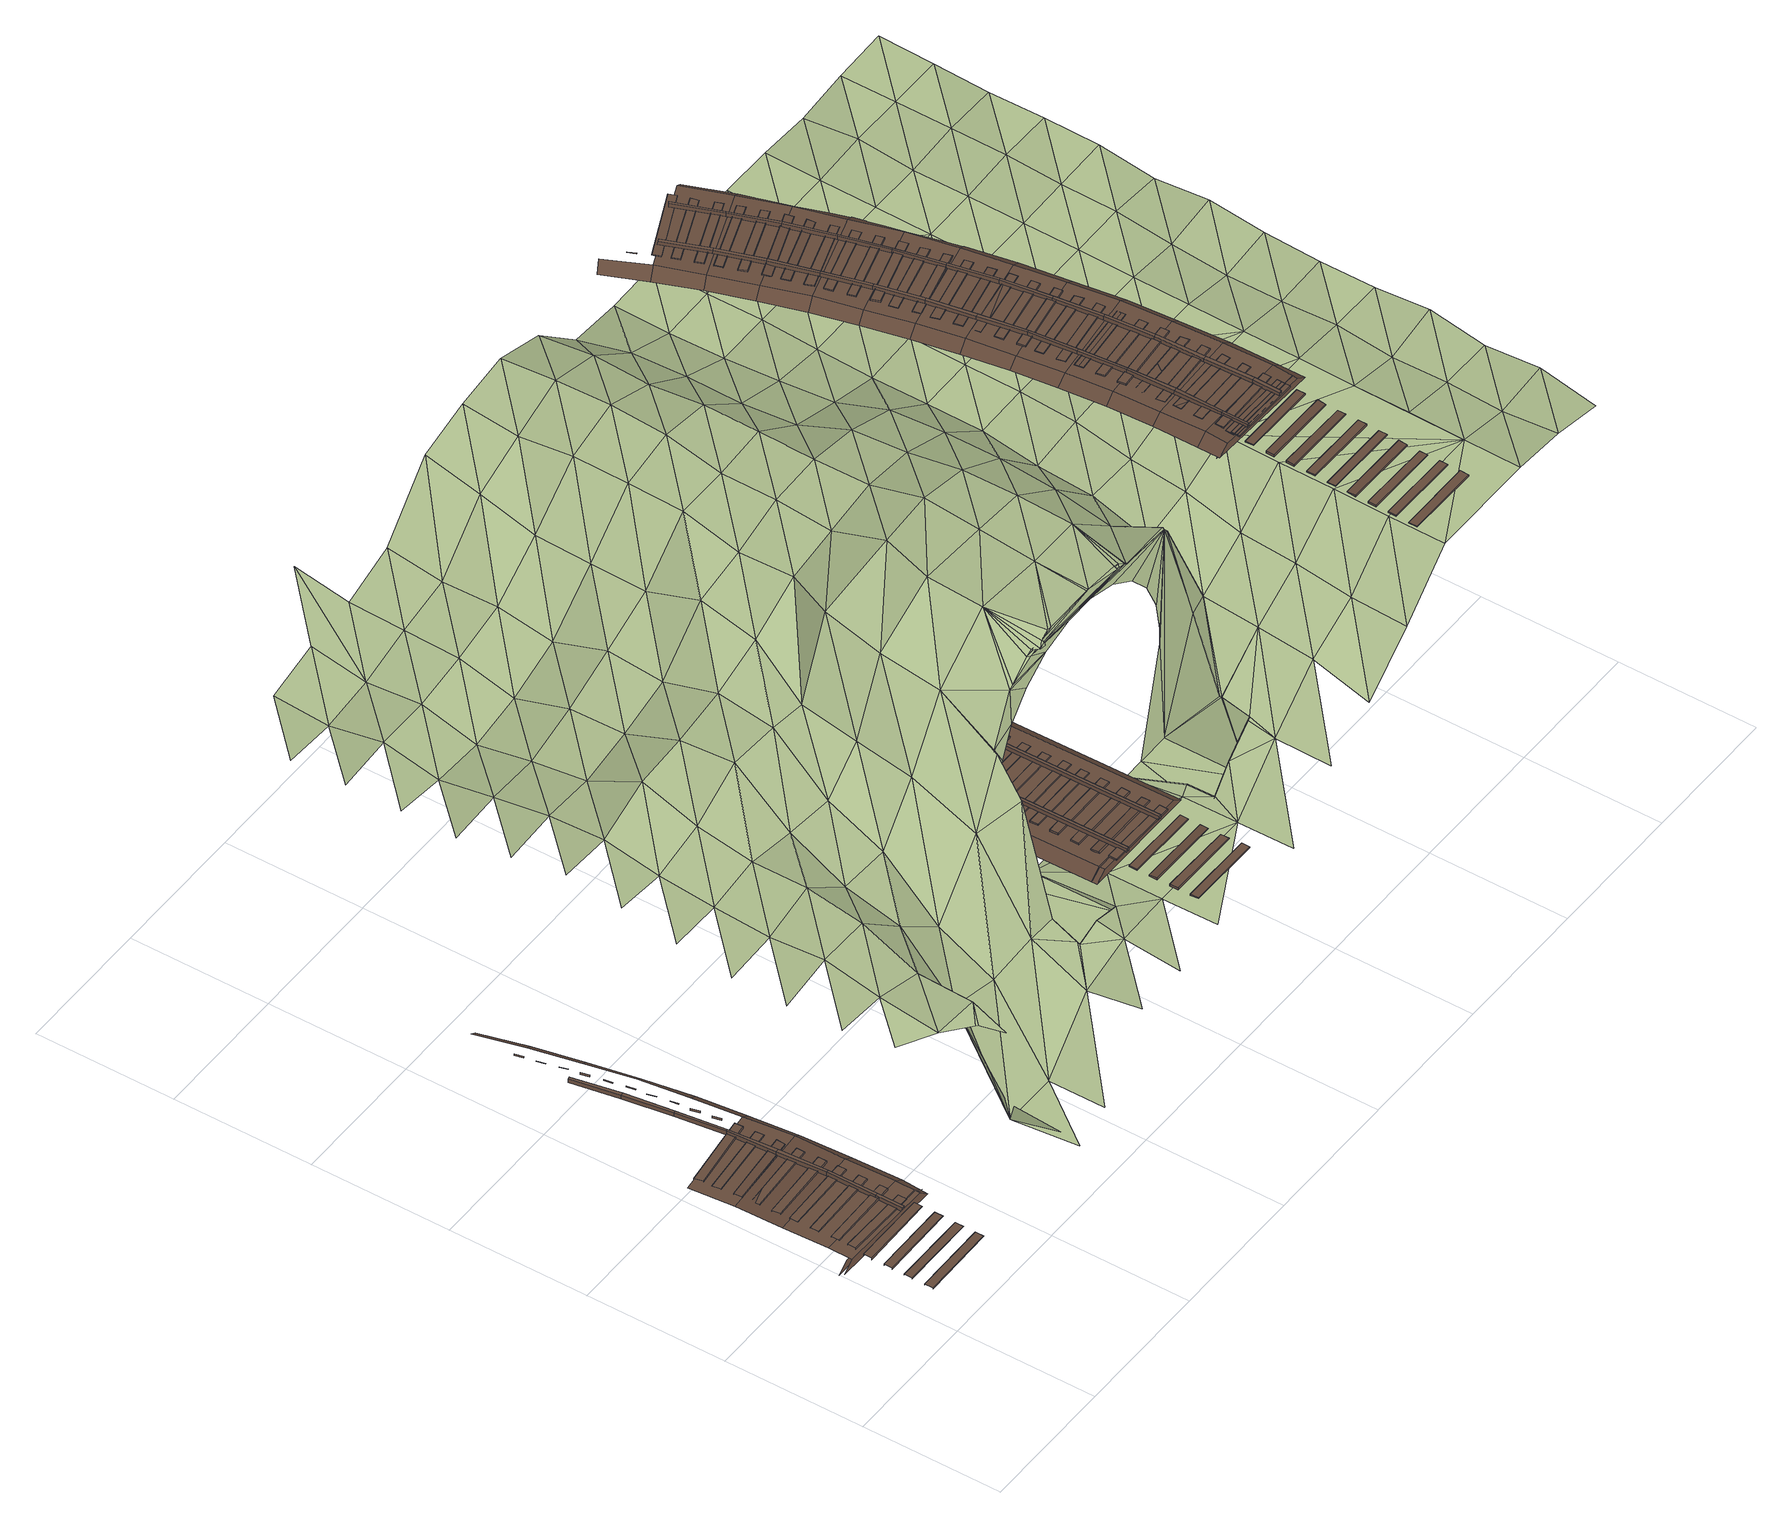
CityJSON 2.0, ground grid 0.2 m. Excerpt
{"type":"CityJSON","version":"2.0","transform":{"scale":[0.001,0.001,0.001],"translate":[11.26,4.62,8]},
"CityObjects":{
"railway1":{"type":"Railway","attributes":{"function":"1855"},"geometry":[{"type":"MultiSurface","lod":"3","boundaries":[[[0,1,2,3]],[[4,5,3,2]],[[6,7,5,4]],[[8,9,10,11]],[[12,13,11,10]],[[14,15,13,12]],[[16,17,18,19]],[[20,21,19,18]],[[22,23,21,20]],[[24,25,26,27]],[[28,29,27,26]],[[30,31,29,28]],[[32,33,34,35]],[[1,6,4,2]],[[9,14,12,10]],[[17,22,20,18]],[[25,30,28,26]]]}]},
"terrain1":{"type":"TINRelief","geometry":[{"type":"CompositeSurface","lod":"3","boundaries":[[[36,37,38]],[[39,40,36]],[[41,42,39]],[[43,36,38]],[[44,45,38]],[[46,47,41]],[[45,44,48]],[[45,43,38]],[[45,48,49]],[[50,39,36]],[[46,51,52]],[[53,45,49]],[[50,36,43]],[[54,45,53]],[[55,41,39]],[[56,57,51]],[[55,39,50]],[[58,46,41]],[[45,54,59]],[[59,43,45]],[[60,61,56]],[[58,41,55]],[[59,54,62]],[[63,51,46]],[[64,65,66]],[[67,50,43]],[[68,69,60]],[[65,70,71]],[[63,46,58]],[[59,62,72]],[[73,56,51]],[[67,43,59]],[[70,65,59]],[[74,59,72]],[[70,59,74]],[[75,55,50]],[[76,77,68]],[[65,78,79]],[[63,73,51]],[[80,60,56]],[[75,50,67]],[[81,58,55]],[[82,83,76]],[[59,65,84]],[[80,56,73]],[[85,68,60]],[[81,55,75]],[[86,63,58]],[[82,87,88]],[[84,65,79]],[[67,59,89]],[[85,60,80]],[[90,76,68]],[[86,58,81]],[[91,73,63]],[[92,93,87]],[[89,59,84]],[[94,75,67]],[[90,68,85]],[[95,82,76]],[[96,79,97]],[[91,63,86]],[[98,80,73]],[[94,67,89]],[[99,81,75]],[[95,76,90]],[[100,87,82]],[[101,84,79]],[[91,98,73]],[[102,85,80]],[[99,75,94]],[[103,86,81]],[[100,82,95]],[[101,79,96]],[[104,92,87]],[[89,84,105]],[[102,80,98]],[[106,90,85]],[[103,81,99]],[[107,91,86]],[[108,94,89]],[[100,104,87]],[[105,84,101]],[[106,85,102]],[[109,95,90]],[[110,96,111]],[[107,86,103]],[[108,89,105]],[[112,98,91]],[[113,101,96]],[[114,99,94]],[[109,90,106]],[[96,115,113]],[[114,94,108]],[[116,100,95]],[[112,91,107]],[[115,96,110]],[[101,113,117]],[[118,102,98]],[[119,105,101]],[[120,103,99]],[[121,113,115]],[[119,101,117]],[[116,95,109]],[[120,99,114]],[[113,121,122]],[[112,118,98]],[[108,105,123]],[[113,122,117]],[[100,124,104]],[[105,119,125]],[[126,106,102]],[[115,110,127]],[[117,122,119]],[[128,121,115]],[[129,107,103]],[[125,123,105]],[[130,100,116]],[[131,114,108]],[[119,122,125]],[[125,122,132]],[[126,102,118]],[[128,115,127]],[[129,103,120]],[[122,133,132]],[[131,108,123]],[[121,134,122]],[[135,109,106]],[[136,110,137]],[[123,125,132]],[[132,133,138]],[[124,100,130]],[[128,127,110]],[[132,138,139]],[[140,112,107]],[[121,128,141]],[[120,114,142]],[[123,132,143]],[[132,139,144]],[[134,121,141]],[[133,122,134]],[[132,144,143]],[[135,106,126]],[[142,114,131]],[[145,116,109]],[[136,128,110]],[[140,107,129]],[[146,118,112]],[[143,144,147]],[[145,109,135]],[[148,130,116]],[[143,149,123]],[[150,141,128]],[[146,112,140]],[[134,141,150]],[[149,143,151]],[[143,152,151]],[[153,131,123]],[[154,126,118]],[[155,129,120]],[[156,157,151]],[[155,120,142]],[[158,128,136]],[[158,150,128]],[[143,147,152]],[[148,116,145]],[[157,149,151]],[[151,152,156]],[[146,154,118]],[[156,159,157]],[[160,135,126]],[[153,123,149]],[[157,161,162]],[[149,157,162]],[[163,142,131]],[[161,164,162]],[[161,157,159]],[[159,156,165]],[[166,140,129]],[[149,162,164]],[[167,164,168]],[[167,169,164]],[[164,161,168]],[[149,164,169]],[[168,161,170]],[[161,165,170]],[[165,161,159]],[[160,126,154]],[[149,169,171]],[[172,145,135]],[[169,173,171]],[[174,136,175]],[[166,129,155]],[[156,152,176]],[[163,131,153]],[[177,146,140]],[[174,158,136]],[[172,135,160]],[[178,155,142]],[[170,179,169]],[[180,148,145]],[[177,140,166]],[[169,179,173]],[[181,150,158]],[[182,154,146]],[[156,176,183]],[[171,184,149]],[[184,171,173]],[[156,185,165]],[[163,178,142]],[[180,145,172]],[[165,186,170]],[[182,146,177]],[[187,153,149]],[[188,160,154]],[[189,173,179]],[[190,166,155]],[[184,173,189]],[[182,188,154]],[[156,183,185]],[[170,186,179]],[[158,174,181]],[[191,172,160]],[[187,149,184]],[[190,155,178]],[[192,163,153]],[[193,177,166]],[[194,150,181]],[[179,184,189]],[[165,195,186]],[[191,160,188]],[[165,185,195]],[[196,180,172]],[[192,153,187]],[[193,166,190]],[[197,182,177]],[[198,178,163]],[[196,172,191]],[[184,179,199]],[[200,179,186]],[[197,177,193]],[[174,201,181]],[[202,174,203]],[[204,188,182]],[[198,163,192]],[[205,206,201]],[[201,174,207]],[[183,208,185]],[[179,200,199]],[[209,190,178]],[[181,201,206]],[[206,205,194]],[[186,210,200]],[[195,210,186]],[[211,187,184]],[[194,181,206]],[[200,210,212]],[[204,182,197]],[[210,195,212]],[[185,212,195]],[[213,191,188]],[[202,207,174]],[[214,205,201]],[[215,216,183]],[[198,209,178]],[[199,200,212]],[[205,217,194]],[[218,193,190]],[[211,184,199]],[[183,216,208]],[[199,212,185]],[[214,201,207]],[[208,199,185]],[[219,192,187]],[[204,213,188]],[[217,205,220]],[[221,196,191]],[[205,214,220]],[[218,190,209]],[[222,216,215]],[[207,202,223]],[[224,197,193]],[[219,187,211]],[[214,207,223]],[[225,198,192]],[[221,191,213]],[[202,214,223]],[[199,208,226]],[[224,193,218]],[[227,216,222]],[[228,202,229]],[[230,204,197]],[[231,220,214]],[[225,192,219]],[[232,231,214]],[[231,233,220]],[[217,220,234]],[[208,216,235]],[[236,209,198]],[[233,231,232]],[[235,226,208]],[[233,234,220]],[[234,237,217]],[[238,211,199]],[[239,216,227]],[[234,233,240]],[[230,197,224]],[[214,202,241]],[[234,240,242]],[[243,213,204]],[[244,216,239]],[[236,198,225]],[[237,216,244]],[[234,242,216]],[[214,241,232]],[[237,234,216]],[[245,218,209]],[[238,199,226]],[[241,233,232]],[[226,235,216]],[[246,219,211]],[[243,204,230]],[[241,202,228]],[[233,247,240]],[[247,242,240]],[[248,221,213]],[[236,245,209]],[[242,247,249]],[[250,224,218]],[[246,211,238]],[[251,225,219]],[[243,248,213]],[[249,252,216]],[[247,233,241]],[[252,226,216]],[[250,218,245]],[[253,228,254]],[[255,230,224]],[[251,219,246]],[[256,236,225]],[[252,249,247]],[[257,238,226]],[[253,254,258]],[[255,224,250]],[[259,241,228]],[[260,243,230]],[[256,225,251]],[[261,245,236]],[[257,226,252]],[[262,246,238]],[[259,228,253]],[[260,230,255]],[[263,247,241]],[[264,248,243]],[[261,236,256]],[[265,250,245]],[[262,238,257]],[[266,251,246]],[[263,241,259]],[[264,243,260]],[[267,252,247]],[[261,265,245]],[[268,253,258]],[[269,255,250]],[[266,246,262]],[[270,256,251]],[[267,247,263]],[[271,257,252]],[[272,268,258]],[[269,250,265]],[[273,260,255]],[[274,259,253]],[[270,251,266]],[[275,261,256]],[[271,252,267]],[[276,262,257]],[[273,255,269]],[[274,253,268]],[[277,264,260]],[[278,263,259]],[[275,256,270]],[[279,265,261]],[[271,276,257]],[[280,266,262]],[[277,260,273]],[[278,259,274]],[[281,267,263]],[[275,279,261]],[[282,269,265]],[[280,262,276]],[[283,270,266]],[[281,263,278]],[[284,271,267]],[[282,265,279]],[[285,273,269]],[[272,286,268]],[[283,266,280]],[[287,275,270]],[[284,267,281]],[[288,276,271]],[[286,274,268]],[[285,269,282]],[[289,277,273]],[[287,270,283]],[[290,279,275]],[[274,286,278]],[[288,271,284]],[[291,280,276]],[[289,273,285]],[[286,272,292]],[[290,275,287]],[[278,286,281]],[[293,282,279]],[[288,291,276]],[[294,283,280]],[[290,293,279]],[[295,285,282]],[[294,280,291]],[[296,287,283]],[[297,284,281]],[[295,282,293]],[[281,286,298]],[[299,289,285]],[[296,283,294]],[[300,290,287]],[[301,288,284]],[[302,291,288]],[[299,285,295]],[[297,281,298]],[[296,300,287]],[[303,286,292]],[[302,294,291]],[[304,293,290]],[[302,288,305]],[[298,286,306]],[[288,301,305]],[[284,297,301]],[[303,292,307]],[[304,290,300]],[[308,306,286]],[[309,295,293]],[[310,296,294]],[[294,302,311]],[[308,286,303]],[[304,309,293]],[[312,298,306]],[[313,299,295]],[[310,294,311]],[[300,296,314]],[[315,302,305]],[[312,306,308]],[[305,301,316]],[[309,313,295]],[[314,304,300]],[[317,297,298]],[[314,296,310]],[[318,303,307]],[[315,305,316]],[[311,302,319]],[[312,317,298]],[[320,301,297]],[[318,307,321]],[[304,322,309]],[[323,308,303]],[[302,315,319]],[[304,314,324]],[[325,310,311]],[[320,297,317]],[[326,316,301]],[[322,304,324]],[[323,303,318]],[[313,309,327]],[[328,312,308]],[[319,325,311]],[[329,314,310]],[[326,301,320]],[[330,315,316]],[[322,327,309]],[[328,308,323]],[[331,317,312]],[[329,310,325]],[[332,324,314]],[[330,316,326]],[[333,319,315]],[[331,312,328]],[[334,320,317]],[[332,314,329]],[[335,322,324]],[[333,315,330]],[[336,325,319]],[[331,334,317]],[[337,326,320]],[[335,324,332]],[[338,327,322]],[[336,319,333]],[[339,329,325]],[[337,320,334]],[[340,330,326]],[[338,322,335]],[[336,339,325]],[[341,332,329]],[[340,326,337]],[[342,333,330]],[[329,339,341]],[[343,335,332]],[[342,330,340]],[[344,336,333]],[[332,341,343]],[[345,338,335]],[[344,333,342]],[[346,339,336]],[[345,335,343]],[[346,336,344]],[[347,341,339]],[[346,347,339]],[[348,343,341]],[[348,341,347]],[[349,345,343]],[[349,343,348]]]}]},
"railway2":{"type":"Railway","attributes":{"function":"1855"},"geometry":[{"type":"MultiSurface","lod":"3","boundaries":[[[350,351,352,353]],[[354,355,356,357]],[[357,356,358,359]],[[360,361,359,358]],[[362,363,350,353]],[[364,365,366,367]],[[367,366,368,369]],[[370,371,369,368]],[[372,373,374,375]],[[375,374,376,377]],[[378,379,363,362]],[[380,381,377,376]],[[382,383,384,385]],[[385,384,386,387]],[[388,389,387,386]],[[390,391,392,393]],[[393,392,394,395]],[[396,397,395,394]],[[398,399,379,378]],[[400,401,402,403]],[[404,405,406,407]],[[408,400,403,409]],[[407,406,410,411]],[[412,408,409,413]],[[414,415,411,410]],[[416,417,418,419]],[[419,418,420,421]],[[422,423,421,420]],[[424,425,426,427]],[[428,429,399,398]],[[427,426,430,431]],[[432,433,431,430]],[[434,435,401,400]],[[436,434,400,408]],[[437,438,439,440]],[[440,439,441,442]],[[443,436,408,412]],[[444,445,442,441]],[[355,360,358,356]],[[365,370,368,366]],[[446,447,435,434]],[[448,446,434,436]],[[449,448,436,443]],[[373,380,376,374]],[[383,388,386,384]],[[450,451,447,446]],[[452,362,353,352]],[[453,450,446,448]],[[391,396,394,392]],[[454,453,448,449]],[[405,414,410,406]],[[455,456,451,450]],[[457,455,450,453]],[[458,457,453,454]],[[459,378,362,452]],[[417,422,420,418]],[[460,461,456,455]],[[425,432,430,426]],[[462,460,455,457]],[[463,462,457,458]],[[438,444,441,439]],[[464,465,461,460]],[[466,464,460,462]],[[467,468,469,470]],[[471,466,462,463]],[[472,398,378,459]],[[473,474,475,476]],[[477,478,479,480]],[[481,482,483,484]],[[485,428,398,472]],[[486,487,488,489]],[[490,491,492,493]],[[494,495,496,497]],[[498,499,500,501]],[[502,503,504,505]],[[506,507,508,509]],[[510,511,428,485]],[[512,513,511,510]],[[514,515,513,512]],[[516,517,515,514]],[[518,519,517,516]]]}]},
"railway3":{"type":"Railway","attributes":{"function":"1855"},"geometry":[{"type":"MultiSurface","lod":"3","boundaries":[[[520,521,522,523]],[[524,525,526,527]],[[528,529,530,531]],[[532,533,534,535]],[[536,537,538,539]],[[540,541,542,543]],[[544,545,546,547]],[[548,549,550,551]],[[521,552,553,522]],[[554,523,522,553]],[[555,520,523,554]],[[556,557,558,559]],[[525,560,561,526]],[[562,527,526,561]],[[563,524,527,562]],[[564,565,566,567]],[[529,568,569,530]],[[570,531,530,569]],[[571,528,531,570]],[[572,573,574,575]],[[533,576,577,534]],[[578,535,534,577]],[[579,532,535,578]],[[580,581,582,583]],[[537,584,585,538]],[[586,547,546,587]],[[588,539,538,585]],[[589,590,591,592]],[[593,594,595,596]],[[597,536,539,588]],[[598,589,592,599]],[[600,598,599,601]],[[602,603,604,605]],[[541,606,607,542]],[[608,543,542,607]],[[609,540,543,608]],[[610,611,612,613]],[[549,614,615,550]],[[616,551,550,615]],[[552,555,554,553]],[[617,548,551,616]],[[618,619,620,621]],[[557,622,623,558]],[[624,559,558,623]],[[560,563,562,561]],[[625,556,559,624]],[[565,626,627,566]],[[628,567,566,627]],[[629,564,567,628]],[[568,571,570,569]],[[547,586,630,544]],[[573,631,632,574]],[[633,575,574,632]],[[634,572,575,633]],[[576,579,578,577]],[[581,635,636,582]],[[637,583,582,636]],[[638,580,583,637]],[[584,597,588,585]],[[603,639,640,604]],[[641,605,604,640]],[[642,602,605,641]],[[606,609,608,607]],[[611,643,644,612]],[[645,613,612,644]],[[646,647,648,649]],[[614,617,616,615]],[[650,610,613,645]],[[651,646,649,652]],[[653,651,652,654]],[[619,655,656,620]],[[630,544,545,657]],[[619,618,658,655]],[[659,621,620,656]],[[658,618,621,659]],[[622,625,624,623]],[[626,629,628,627]],[[631,634,633,632]],[[635,638,637,636]],[[639,642,641,640]],[[587,657,630,586]],[[643,650,645,644]],[[655,658,659,656]]]}]},
"railway4":{"type":"Railway","attributes":{"function":"1855"},"geometry":[{"type":"MultiSurface","lod":"3","boundaries":[[[660,661,662,663]],[[664,665,661,660]],[[666,667,668,669]],[[670,671,672,673]],[[674,675,665,664]],[[676,677,678,679]],[[680,681,682,683]],[[684,680,683,685]],[[686,684,685,687]],[[688,689,690,691]],[[692,693,675,674]],[[694,695,696,697]],[[698,699,681,680]],[[700,701,702,703]],[[704,698,680,684]],[[705,706,693,692]],[[707,704,684,686]],[[708,709,710,711]],[[712,713,714,715]],[[716,717,706,705]],[[663,662,718,719]],[[667,720,721,668]],[[722,723,724,725]],[[726,727,699,698]],[[668,721,728,669]],[[729,660,663,719]],[[730,726,698,704]],[[731,732,717,716]],[[733,666,669,728]],[[734,730,704,707]],[[735,736,737,738]],[[739,740,732,731]],[[671,741,742,672]],[[672,742,743,673]],[[744,745,746,747]],[[748,749,750,751]],[[751,750,740,739]],[[752,670,673,743]],[[753,754,755,756]],[[677,757,758,678]],[[678,758,759,679]],[[760,761,727,726]],[[762,676,679,759]],[[763,664,660,729]],[[764,765,766,767]],[[768,760,726,730]],[[769,768,730,734]],[[770,771,772,773]],[[689,774,775,690]],[[776,777,778,779]],[[690,775,780,691]],[[781,688,691,780]],[[782,783,784,785]],[[695,786,787,696]],[[788,789,790,791]],[[792,793,761,760]],[[696,787,794,697]],[[795,792,760,768]],[[796,797,798,799]],[[800,694,697,794]],[[801,802,803,804]],[[805,806,807,808]],[[809,795,768,769]],[[810,811,812,813]],[[814,796,799,815]],[[816,817,818,819]],[[820,821,822,823]],[[701,824,825,702]],[[826,827,828,829]],[[830,674,664,763]],[[831,832,833,834]],[[702,825,835,703]],[[836,814,815,837]],[[838,700,703,835]],[[839,840,793,792]],[[841,839,792,795]],[[709,842,843,710]],[[844,841,795,809]],[[710,843,845,711]],[[846,708,711,845]],[[847,848,840,839]],[[713,849,850,714]],[[714,850,851,715]],[[852,847,839,841]],[[853,854,797,796]],[[855,712,715,851]],[[856,852,841,844]],[[857,853,796,814]],[[858,859,848,847]],[[860,692,674,830]],[[861,857,814,836]],[[723,862,863,724]],[[864,858,847,852]],[[865,866,859,858]],[[720,733,728,721]],[[724,863,867,725]],[[868,722,725,867]],[[869,864,852,856]],[[870,865,858,864]],[[736,871,872,737]],[[873,870,864,869]],[[737,872,874,738]],[[875,735,738,874]],[[741,752,743,742]],[[745,876,877,746]],[[746,877,878,747]],[[879,744,747,878]],[[880,705,692,860]],[[754,881,882,755]],[[883,884,854,853]],[[755,882,885,756]],[[886,753,756,885]],[[757,762,759,758]],[[887,883,853,857]],[[765,888,889,766]],[[890,887,857,861]],[[766,889,891,767]],[[892,764,767,891]],[[771,893,894,772]],[[772,894,895,773]],[[896,770,773,895]],[[897,716,705,880]],[[774,781,780,775]],[[777,898,899,778]],[[778,899,900,779]],[[901,776,779,900]],[[902,729,719,718]],[[783,903,904,784]],[[784,904,905,785]],[[906,782,785,905]],[[786,800,794,787]],[[907,908,884,883]],[[789,909,910,790]],[[790,910,911,791]],[[912,788,791,911]],[[913,731,716,897]],[[802,914,915,803]],[[916,907,883,887]],[[803,915,917,804]],[[918,801,804,917]],[[806,919,920,807]],[[807,920,921,808]],[[922,805,808,921]],[[923,916,887,890]],[[924,739,731,913]],[[811,925,926,812]],[[812,926,927,813]],[[928,810,813,927]],[[824,838,835,825]],[[929,816,819,930]],[[827,931,932,828]],[[828,932,933,829]],[[818,934,930,819]],[[935,751,739,924]],[[936,831,834,937]],[[938,826,829,933]],[[821,939,940,822]],[[817,941,934,818]],[[833,942,937,834]],[[822,940,943,823]],[[832,944,942,833]],[[945,820,823,943]],[[946,763,729,902]],[[947,948,908,907]],[[842,846,845,843]],[[949,947,907,916]],[[950,949,916,923]],[[849,855,851,850]],[[951,952,948,947]],[[862,868,867,863]],[[953,951,947,949]],[[954,953,949,950]],[[871,875,874,872]],[[955,830,763,946]],[[956,957,952,951]],[[876,879,878,877]],[[958,956,951,953]],[[959,958,953,954]],[[960,961,957,956]],[[881,886,885,882]],[[962,960,956,958]],[[963,964,961,960]],[[965,962,958,959]],[[966,963,960,962]],[[967,966,962,965]],[[888,892,891,889]],[[893,896,895,894]],[[968,860,830,955]],[[898,901,900,899]],[[903,906,905,904]],[[909,912,911,910]],[[914,918,917,915]],[[919,922,921,920]],[[925,928,927,926]],[[931,938,933,932]],[[941,929,930,934]],[[969,880,860,968]],[[939,945,943,940]],[[970,897,880,969]],[[971,913,897,970]],[[972,924,913,971]],[[973,935,924,972]]]}]},
"railway5":{"type":"Railway","attributes":{"function":"1855"},"geometry":[{"type":"MultiSurface","lod":"3","boundaries":[[[974,975,976,977]],[[978,979,980,981]],[[982,983,984,985]],[[986,987,988,989]],[[990,991,992,993]],[[994,995,996,997]],[[975,998,999,976]],[[1000,1001,1002,1003]],[[1004,977,976,999]],[[1005,974,977,1004]],[[1006,1007,1008,1009]],[[979,1010,1011,980]],[[1012,1013,1014,1015]],[[1016,981,980,1011]],[[1017,978,981,1016]],[[983,1018,1019,984]],[[1020,1021,1007,1006]],[[1022,1023,1024,1025]],[[1026,985,984,1019]],[[1027,982,985,1026]],[[987,1028,1029,988]],[[1030,1031,1032,1033]],[[1034,1035,1036,1037]],[[1038,989,988,1029]],[[1039,986,989,1038]],[[1040,1041,1042,1043]],[[1044,1045,1021,1020]],[[991,1046,1047,992]],[[1048,993,992,1047]],[[1049,990,993,1048]],[[1050,1051,1052,1053]],[[995,1054,1055,996]],[[1056,997,996,1055]],[[1057,994,997,1056]],[[1058,1059,1045,1044]],[[1060,1061,1062,1063]],[[1064,1065,1066,1067]],[[1068,1060,1063,1069]],[[1070,1068,1069,1071]],[[1001,1072,1073,1002]],[[1074,1075,1076,1077]],[[1078,1003,1002,1073]],[[998,1005,1004,999]],[[1079,1000,1003,1078]],[[1080,1081,1059,1058]],[[1013,1082,1083,1014]],[[1084,1085,1086,1087]],[[1088,1089,1061,1060]],[[1090,1015,1014,1083]],[[1091,1088,1060,1068]],[[1010,1017,1016,1011]],[[1092,1012,1015,1090]],[[1093,1091,1068,1070]],[[1094,1095,1096,1097]],[[1098,1099,1100,1101]],[[1102,1103,1081,1080]],[[1023,1104,1105,1024]],[[1106,1025,1024,1105]],[[1107,1108,1109,1110]],[[1018,1027,1026,1019]],[[1097,1096,1111,1112]],[[1113,1022,1025,1106]],[[1114,1115,1103,1102]],[[1031,1116,1117,1032]],[[1112,1111,1118,1119]],[[1009,1008,1120,1121]],[[1122,1123,1089,1088]],[[1124,1125,1126,1127]],[[1128,1129,1115,1114]],[[1035,1130,1131,1036]],[[1032,1117,1132,1033]],[[1133,1134,1135,1136]],[[1137,1122,1088,1091]],[[1138,1037,1036,1131]],[[1119,1118,1139,1140]],[[1140,1139,1129,1128]],[[1141,1030,1033,1132]],[[1028,1039,1038,1029]],[[1142,1143,1144,1145]],[[1146,1137,1091,1093]],[[1147,1034,1037,1138]],[[1148,1006,1009,1121]],[[1041,1149,1150,1042]],[[1042,1150,1151,1043]],[[1152,1153,1154,1155]],[[1156,1040,1043,1151]],[[1046,1049,1048,1047]],[[1157,1158,1159,1160]],[[1161,1162,1163,1164]],[[1165,1166,1123,1122]],[[1051,1167,1168,1052]],[[1169,1165,1122,1137]],[[1052,1168,1170,1053]],[[1171,1172,1173,1174]],[[1175,1169,1137,1146]],[[1176,1050,1053,1170]],[[1177,1178,1179,1180]],[[1181,1182,1183,1184]],[[1185,1020,1006,1148]],[[1186,1187,1188,1189]],[[1054,1057,1056,1055]],[[1190,1191,1192,1193]],[[1065,1194,1195,1066]],[[1196,1197,1198,1199]],[[1200,1201,1202,1203]],[[1066,1195,1204,1067]],[[1205,1206,1207,1208]],[[1209,1210,1166,1165]],[[1211,1212,1213,1214]],[[1215,1064,1067,1204]],[[1216,1217,1218,1219]],[[1220,1221,1222,1223]],[[1224,1209,1165,1169]],[[1225,1226,1227,1228]],[[1075,1229,1230,1076]],[[1231,1232,1233,1234]],[[1235,1236,1237,1238]],[[1239,1240,1241,1242]],[[1243,1244,1245,1246]],[[1247,1224,1169,1175]],[[1248,1249,1250,1251]],[[1072,1079,1078,1073]],[[1076,1230,1252,1077]],[[1253,1074,1077,1252]],[[1254,1255,1210,1209]],[[1256,1044,1020,1185]],[[1085,1257,1258,1086]],[[1259,1260,1261,1262]],[[1263,1254,1209,1224]],[[1086,1258,1264,1087]],[[1265,1084,1087,1264]],[[1082,1092,1090,1083]],[[1266,1259,1262,1267]],[[1268,1263,1224,1247]],[[1269,1270,1271,1272]],[[1273,1266,1267,1274]],[[1275,1276,1255,1254]],[[1277,1269,1272,1278]],[[1099,1279,1280,1100]],[[1100,1280,1281,1101]],[[1282,1275,1254,1263]],[[1283,1098,1101,1281]],[[1284,1277,1278,1285]],[[1272,1271,1286,1287]],[[1288,1282,1263,1268]],[[1289,1290,1276,1275]],[[1104,1113,1106,1105]],[[1278,1272,1287,1291]],[[1287,1286,1292,1293]],[[1108,1294,1295,1109]],[[1293,1292,1290,1289]],[[1296,1289,1275,1282]],[[1109,1295,1297,1110]],[[1285,1278,1291,1298]],[[1291,1287,1293,1299]],[[1300,1107,1110,1297]],[[1299,1293,1289,1296]],[[1301,1058,1044,1256]],[[1302,1303,1260,1259]],[[1304,1296,1282,1288]],[[1298,1291,1299,1305]],[[1305,1299,1296,1304]],[[1306,1302,1259,1266]],[[1125,1307,1308,1126]],[[1116,1141,1132,1117]],[[1126,1308,1309,1127]],[[1310,1306,1266,1273]],[[1311,1124,1127,1309]],[[1130,1147,1138,1131]],[[1143,1312,1313,1144]],[[1144,1313,1314,1145]],[[1315,1142,1145,1314]],[[1316,1080,1058,1301]],[[1149,1156,1151,1150]],[[1153,1317,1318,1154]],[[1154,1318,1319,1155]],[[1320,1152,1155,1319]],[[1158,1321,1322,1159]],[[1323,1324,1303,1302]],[[1159,1322,1325,1160]],[[1326,1157,1160,1325]],[[1327,1323,1302,1306]],[[1172,1328,1329,1173]],[[1167,1176,1170,1168]],[[1330,1102,1080,1316]],[[1173,1329,1331,1174]],[[1332,1327,1306,1310]],[[1333,1171,1174,1331]],[[1334,1177,1180,1335]],[[1179,1336,1335,1180]],[[1178,1337,1336,1179]],[[1182,1338,1339,1183]],[[1183,1339,1340,1184]],[[1341,1181,1184,1340]],[[1342,1186,1189,1343]],[[1188,1344,1343,1189]],[[1187,1345,1344,1188]],[[1346,1097,1112,1347]],[[1191,1348,1349,1192]],[[1192,1349,1350,1193]],[[1351,1190,1193,1350]],[[1352,1114,1102,1330]],[[1353,1196,1199,1354]],[[1194,1215,1204,1195]],[[1198,1355,1354,1199]],[[1201,1356,1357,1202]],[[1202,1357,1358,1203]],[[1359,1200,1203,1358]],[[1197,1360,1355,1198]],[[1361,1205,1208,1362]],[[1207,1363,1362,1208]],[[1212,1364,1365,1213]],[[1206,1366,1363,1207]],[[1213,1365,1367,1214]],[[1368,1211,1214,1367]],[[1347,1112,1119,1369]],[[1370,1220,1223,1371]],[[1372,1373,1324,1323]],[[1217,1374,1375,1218]],[[1218,1375,1376,1219]],[[1377,1216,1219,1376]],[[1222,1378,1371,1223]],[[1379,1128,1114,1352]],[[1221,1380,1378,1222]],[[1381,1148,1121,1120]],[[1382,1225,1228,1383]],[[1227,1384,1383,1228]],[[1385,1372,1323,1327]],[[1229,1253,1252,1230]],[[1232,1386,1387,1233]],[[1233,1387,1388,1234]],[[1389,1231,1234,1388]],[[1236,1390,1391,1237]],[[1369,1119,1140,1392]],[[1237,1391,1393,1238]],[[1226,1394,1384,1227]],[[1395,1239,1242,1396]],[[1241,1397,1396,1242]],[[1398,1235,1238,1393]],[[1240,1399,1397,1241]],[[1400,1243,1246,1401]],[[1392,1140,1128,1379]],[[1249,1402,1403,1250]],[[1250,1403,1404,1251]],[[1245,1405,1401,1246]],[[1406,1248,1251,1404]],[[1244,1407,1405,1245]],[[1408,1385,1327,1332]],[[1257,1265,1264,1258]],[[1409,1410,1373,1372]],[[1411,1409,1372,1385]],[[1279,1283,1281,1280]],[[1412,1185,1148,1381]],[[1413,1411,1385,1408]],[[1294,1300,1297,1295]],[[1414,1415,1410,1409]],[[1416,1414,1409,1411]],[[1417,1416,1411,1413]],[[1307,1311,1309,1308]],[[1418,1419,1420,1421]],[[1422,1418,1421,1423]],[[1424,1425,1415,1414]],[[1426,1422,1423,1427]],[[1428,1424,1414,1416]],[[1312,1315,1314,1313]],[[1429,1428,1416,1417]],[[1421,1420,1430,1431]],[[1432,1256,1185,1412]],[[1433,1434,1425,1424]],[[1423,1421,1431,1435]],[[1436,1433,1424,1428]],[[1317,1320,1319,1318]],[[1431,1430,1437,1438]],[[1427,1423,1435,1439]],[[1438,1437,1434,1433]],[[1440,1436,1428,1429]],[[1435,1431,1438,1441]],[[1441,1438,1433,1436]],[[1442,1441,1436,1440]],[[1439,1435,1441,1442]],[[1321,1326,1325,1322]],[[1328,1333,1331,1329]],[[1338,1341,1340,1339]],[[1443,1301,1256,1432]],[[1345,1342,1343,1344]],[[1348,1351,1350,1349]],[[1360,1353,1354,1355]],[[1356,1359,1358,1357]],[[1364,1368,1367,1365]],[[1366,1361,1362,1363]],[[1380,1370,1371,1378]],[[1374,1377,1376,1375]],[[1394,1382,1383,1384]],[[1386,1389,1388,1387]],[[1399,1395,1396,1397]],[[1390,1398,1393,1391]],[[1402,1406,1404,1403]],[[1407,1400,1401,1405]],[[1444,1316,1301,1443]],[[1445,1330,1316,1444]],[[1446,1346,1347,1447]],[[1448,1352,1330,1445]],[[1447,1347,1369,1449]],[[1450,1379,1352,1448]],[[1449,1369,1392,1451]],[[1451,1392,1379,1450]]]}]}
},
"vertices":[
[34,58,19],[141,58,21],[141,58,22],[34,58,21],[141,70,22],[34,70,21],[141,70,21],[34,70,19],[34,88,19],[141,88,21],[141,87,22],[34,88,21],[141,99,22],[34,100,21],[141,100,21],[34,100,19],[34,117,19],[141,117,22],[141,117,23],[34,117,22],[141,129,23],[34,129,22],[141,129,22],[34,129,19],[34,147,19],[141,147,22],[141,147,23],[34,147,22],[141,159,23],[34,159,22],[141,159,22],[34,159,19],[160,171,22],[16,171,19],[0,171,7],[176,171,10],
[99,180,385],[56,128,365],[106,100,364],[99,260,404],[19,180,394],[99,340,398],[19,260,391],[179,180,362],[154,79,349],[179,100,358],[99,420,404],[19,340,394],[157,77,349],[179,51,333],[179,260,401],[99,500,413],[19,420,407],[189,100,327],[192,105,324],[179,340,417],[99,580,429],[19,500,423],[179,420,416],[259,180,244],[99,660,426],[19,580,435],[223,138,288],[179,500,432],[247,19,132],[259,100,99],[245,85,140],[259,260,333],[99,740,413],[19,660,420],[250,123,173],[246,100,146],[242,148,244],[179,580,462],[249,136,198],[259,340,355],[99,820,398],[19,740,409],[268,6,99],[340,100,99],[179,660,420],[259,420,401],[99,900,417],[19,820,410],[340,180,223],[179,740,409],[259,500,474],[99,980,401],[19,900,410],[340,260,268],[179,820,393],[259,580,468],[99,1060,407],[19,980,407],[340,340,349],[179,900,417],[420,100,185],[340,19,99],[259,660,435],[340,420,390],[179,980,410],[420,180,228],[259,740,433],[340,500,468],[179,1060,426],[420,260,359],[259,820,407],[340,580,481],[400,340,425],[259,900,430],[500,100,208],[420,19,199],[340,660,457],[464,144,207],[400,420,441],[464,140,205],[259,980,433],[464,180,226],[340,740,465],[464,224,397],[400,500,458],[464,140,195],[464,264,195],[460,340,522],[259,1140,452],[464,260,455],[340,820,436],[500,140,217],[540,140,208],[420,580,507],[259,1060,436],[450,420,548],[464,264,460],[474,264,359],[513,264,195],[340,900,451],[580,100,211],[500,19,199],[474,264,385],[481,264,430],[420,660,529],[544,140,195],[450,500,573],[497,264,534],[500,264,474],[340,980,449],[420,740,500],[532,264,510],[340,1060,462],[550,340,589],[544,264,195],[503,264,537],[573,264,537],[550,420,595],[420,820,502],[500,580,548],[542,264,555],[538,268,555],[580,180,210],[564,268,555],[420,900,506],[564,268,558],[548,268,558],[580,500,589],[556,260,558],[564,264,555],[500,660,545],[564,260,563],[564,259,558],[564,264,564],[564,264,558],[577,264,571],[420,980,531],[583,264,570],[740,100,211],[580,19,212],[620,264,551],[500,740,570],[580,580,561],[663,264,570],[420,1060,553],[740,180,210],[500,820,573],[668,264,551],[660,340,577],[740,264,551],[724,264,555],[660,420,587],[500,900,574],[660,264,570],[580,660,569],[500,980,564],[660,500,596],[580,740,569],[743,264,195],[727,264,555],[500,1060,574],[580,820,590],[660,580,574],[740,340,576],[724,268,557],[750,140,224],[820,100,287],[740,19,212],[580,900,596],[743,140,195],[750,180,223],[779,140,259],[743,264,548],[660,660,573],[724,268,555],[740,420,580],[732,268,555],[580,980,593],[824,140,298],[715,264,537],[824,264,542],[775,264,195],[660,740,576],[740,500,579],[824,140,195],[580,1060,586],[756,264,510],[820,140,295],[660,820,576],[740,580,564],[820,340,509],[787,264,474],[900,100,355],[820,19,285],[660,900,567],[824,179,308],[824,180,308],[824,181,308],[824,264,195],[820,264,548],[740,660,558],[814,264,359],[820,420,526],[807,264,430],[824,184,308],[900,180,364],[824,222,425],[660,980,571],[814,264,385],[740,740,523],[820,500,534],[900,260,372],[660,1060,561],[824,260,541],[740,820,515],[820,580,534],[900,340,423],[980,100,394],[900,19,327],[740,900,516],[820,660,528],[900,420,452],[980,19,390],[980,180,407],[740,980,512],[820,740,497],[900,500,458],[980,260,414],[740,1060,490],[820,820,489],[900,580,473],[980,340,439],[1060,100,465],[820,900,483],[900,660,474],[980,420,449],[1060,19,464],[820,980,481],[1060,180,467],[900,740,474],[980,500,468],[820,1060,483],[1060,260,468],[900,820,478],[980,580,474],[1060,340,470],[900,900,483],[980,660,476],[1060,420,471],[900,980,483],[1220,100,465],[980,740,478],[1060,500,473],[900,1060,484],[980,820,478],[1060,580,474],[1220,19,464],[980,900,481],[1060,660,476],[980,980,483],[1060,740,478],[1220,340,470],[1220,260,468],[980,1060,484],[1060,820,478],[1220,420,471],[1140,580,474],[1300,100,449],[1060,900,481],[1140,500,473],[1220,180,467],[1300,19,457],[1300,180,454],[1060,980,481],[1140,740,477],[1140,660,476],[1300,260,452],[1060,1060,484],[1140,820,478],[1220,580,474],[1220,500,473],[1300,340,462],[1380,100,458],[1220,660,476],[1300,420,458],[1380,19,439],[1140,980,481],[1380,180,452],[1140,900,480],[1220,740,477],[1300,500,457],[1140,1060,483],[1380,260,468],[1220,820,478],[1300,580,465],[1380,340,461],[1220,900,478],[1300,660,477],[1380,420,461],[1220,980,486],[1300,740,478],[1380,500,465],[1220,1060,477],[1300,820,483],[1380,580,476],[1300,900,484],[1380,660,468],[1300,980,484],[1380,740,480],[1300,1060,484],[1380,820,481],[1380,900,480],[1380,980,484],[1380,1060,487],
[16,163,25],[0,163,13],[176,163,7],[160,163,21],[34,170,23],[141,170,22],[141,170,23],[34,170,26],[141,182,23],[34,182,26],[141,182,22],[34,182,23],[160,199,22],[16,197,26],[34,194,25],[141,197,22],[141,197,25],[34,194,26],[141,209,25],[34,206,26],[141,209,22],[34,206,25],[32,223,25],[141,227,22],[141,227,25],[32,223,26],[141,239,25],[32,235,26],[157,270,22],[13,262,26],[141,239,22],[32,235,25],[32,253,25],[140,257,22],[140,257,25],[32,253,26],[140,269,25],[32,265,26],[138,269,22],[32,265,25],[31,277,26],[138,284,23],[138,284,26],[31,277,28],[138,296,26],[29,289,28],[138,296,23],[29,289,26],[153,340,25],[9,328,29],[120,200,29],[120,200,23],[120,163,22],[120,162,29],[29,306,26],[136,314,23],[136,314,26],[29,306,28],[124,200,29],[124,162,29],[136,326,26],[28,318,28],[124,201,23],[124,163,22],[136,326,23],[28,318,26],[27,330,28],[134,341,25],[134,341,26],[27,330,29],[133,353,28],[26,342,29],[133,353,26],[26,342,28],[24,359,28],[131,370,26],[131,370,28],[24,359,29],[144,410,26],[3,393,29],[130,382,28],[22,371,29],[130,382,26],[22,371,28],[118,270,31],[118,270,25],[122,270,31],[22,383,29],[128,398,26],[128,398,29],[22,383,31],[127,410,29],[19,395,31],[121,270,25],[127,410,26],[19,395,29],[112,339,32],[112,339,26],[117,339,32],[117,339,26],[106,407,34],[106,407,28],[176,200,10],[109,408,34],[109,408,28],[96,476,35],[96,476,29],[99,477,35],[99,477,29],[173,271,10],[83,544,37],[83,544,31],[88,545,37],[88,545,31],[70,612,38],[70,612,32],[73,613,38],[125,427,26],[122,439,26],[122,439,29],[125,427,29],[73,613,32],[168,342,12],[121,456,26],[118,468,26],[118,468,29],[121,456,29],[117,484,28],[115,495,28],[115,495,29],[117,484,29],[112,513,28],[109,525,28],[109,525,29],[112,513,29],[160,413,13],[107,540,29],[105,552,29],[105,552,31],[107,540,31],[101,569,29],[99,581,29],[99,581,31],[101,569,31],[95,598,29],[92,610,29],[92,610,32],[95,598,32],[89,625,31],[86,636,31],[86,636,32],[89,625,32],[82,653,31],[79,665,31],[79,665,32],[82,653,32],[75,680,32],[72,692,32],[72,692,34],[75,680,34],[151,483,15],[136,480,26],[138,553,16],[124,550,29],[124,623,16],[109,619,29],[107,692,19],[92,687,31],[88,760,19],[73,755,32],
[589,65,228],[589,53,230],[589,53,231],[589,65,231],[589,95,228],[589,83,228],[589,83,231],[589,95,231],[589,125,228],[589,113,228],[589,113,231],[589,125,230],[589,154,228],[589,142,228],[589,142,230],[589,154,230],[589,184,228],[589,172,228],[589,172,230],[589,184,230],[589,209,224],[589,197,226],[589,198,228],[589,210,227],[570,434,221],[554,434,210],[554,176,214],[570,176,226],[589,239,224],[589,227,224],[589,227,227],[589,239,227],[697,53,228],[697,53,230],[697,65,230],[697,65,228],[589,269,224],[589,257,224],[589,257,227],[589,269,227],[697,83,227],[697,83,228],[697,95,228],[697,95,227],[589,298,224],[589,286,224],[589,286,226],[589,298,226],[697,113,227],[697,113,228],[697,125,228],[697,125,227],[589,324,224],[589,312,224],[589,312,226],[589,324,226],[697,142,226],[697,142,228],[697,154,228],[697,154,226],[589,353,223],[589,341,223],[589,341,224],[589,353,224],[697,172,226],[697,172,228],[715,176,226],[731,176,214],[697,184,228],[607,434,230],[607,434,224],[607,170,228],[607,170,234],[715,184,224],[570,184,228],[554,184,215],[731,184,212],[697,184,226],[611,434,230],[611,170,234],[611,434,224],[611,170,228],[589,383,223],[589,371,223],[589,371,224],[589,383,224],[697,198,226],[697,198,228],[697,210,227],[697,210,224],[589,413,221],[589,401,221],[589,401,224],[589,413,224],[697,227,224],[697,227,227],[697,239,227],[697,239,224],[589,442,221],[589,430,221],[589,430,224],[589,442,224],[697,257,224],[697,257,227],[697,269,227],[697,269,224],[697,286,224],[697,286,226],[697,298,226],[697,298,224],[715,434,221],[697,312,224],[697,312,226],[697,324,226],[697,324,224],[697,341,223],[697,342,224],[697,354,224],[697,353,223],[697,371,223],[697,371,224],[697,383,224],[697,383,223],[697,401,221],[697,401,224],[697,413,224],[675,434,230],[675,434,224],[675,170,228],[675,170,234],[697,413,221],[679,434,230],[679,170,234],[679,434,224],[679,170,228],[697,430,221],[697,430,224],[731,434,210],[697,442,221],[697,442,224],
[570,468,218],[554,467,205],[554,426,205],[570,426,218],[567,542,215],[551,541,204],[589,452,220],[589,440,220],[588,440,221],[588,452,221],[588,476,218],[589,464,218],[589,464,220],[588,476,220],[563,616,214],[547,614,202],[586,505,218],[588,493,218],[588,493,220],[586,505,220],[606,467,227],[606,467,221],[606,426,221],[606,426,228],[609,467,227],[609,426,228],[611,467,221],[609,426,221],[586,535,218],[586,523,218],[586,523,220],[586,535,220],[554,690,212],[538,688,199],[585,558,215],[586,546,215],[586,546,218],[585,558,218],[604,542,224],[604,542,218],[583,588,215],[583,576,215],[583,576,218],[583,588,218],[608,543,224],[545,763,211],[529,760,199],[608,542,218],[580,618,215],[582,606,215],[580,606,218],[580,618,218],[577,641,215],[579,629,215],[579,629,217],[577,641,217],[532,836,208],[516,833,196],[731,426,211],[714,426,223],[697,440,221],[695,440,224],[575,671,215],[576,659,215],[576,659,217],[575,671,217],[598,618,223],[599,618,217],[695,452,224],[714,470,223],[602,618,223],[516,909,208],[500,905,195],[697,452,221],[602,618,217],[573,694,212],[574,682,212],[574,682,215],[572,694,215],[497,981,205],[483,977,194],[697,467,221],[697,467,223],[695,479,223],[567,723,212],[570,712,212],[570,712,215],[567,723,215],[455,1123,202],[439,1117,189],[463,1048,192],[477,1052,204],[695,479,221],[564,753,212],[566,741,212],[566,741,215],[564,753,215],[695,497,221],[695,497,223],[695,509,223],[591,693,221],[591,693,215],[695,509,221],[711,549,221],[561,776,211],[563,764,211],[563,764,212],[561,776,212],[595,693,221],[595,693,215],[554,805,211],[558,793,211],[558,793,212],[554,805,212],[695,527,221],[694,527,223],[550,834,211],[551,823,211],[551,823,212],[550,834,212],[694,539,223],[694,539,221],[545,858,210],[548,846,210],[548,846,212],[545,858,212],[692,554,218],[692,554,221],[538,887,208],[542,875,208],[542,875,211],[538,887,211],[580,768,220],[580,768,214],[692,566,221],[583,768,220],[673,468,228],[673,468,221],[673,426,224],[673,426,230],[692,566,218],[535,910,208],[537,898,208],[537,898,210],[535,910,210],[527,939,208],[529,927,208],[529,927,210],[527,939,210],[583,768,214],[519,967,208],[522,956,208],[522,956,210],[519,967,210],[678,468,228],[678,426,230],[513,990,205],[518,979,205],[518,979,208],[513,990,208],[497,1047,205],[500,1036,205],[500,1036,208],[497,1047,208],[691,584,218],[691,584,221],[506,1019,205],[509,1007,205],[509,1007,208],[506,1019,208],[705,628,218],[490,1070,204],[495,1058,204],[495,1058,205],[490,1070,205],[689,596,221],[679,468,221],[678,426,224],[689,596,218],[567,842,218],[567,842,212],[570,843,218],[689,613,218],[689,613,221],[570,843,212],[688,625,221],[688,625,218],[551,916,215],[551,916,210],[686,640,217],[686,640,218],[686,652,218],[554,917,215],[672,546,226],[672,546,220],[686,652,217],[554,917,210],[676,546,226],[532,989,215],[532,989,208],[698,707,217],[676,546,221],[684,670,217],[684,670,218],[537,990,215],[512,1062,212],[512,1062,207],[682,682,218],[682,682,217],[537,990,208],[516,1063,212],[681,697,215],[681,697,218],[516,1063,207],[679,709,217],[679,709,215],[676,727,215],[676,727,217],[675,738,217],[675,738,215],[686,786,215],[673,756,215],[673,756,217],[666,624,224],[666,624,218],[670,768,217],[670,768,215],[670,624,224],[669,783,214],[669,783,215],[670,624,218],[667,795,215],[667,795,214],[663,812,214],[663,812,215],[662,824,215],[662,824,214],[673,864,214],[659,841,214],[659,841,215],[657,853,215],[657,853,212],[731,470,211],[654,868,212],[654,868,214],[651,880,214],[651,880,212],[657,701,223],[657,701,217],[647,897,212],[647,897,214],[644,909,214],[644,909,212],[656,941,212],[641,924,210],[641,924,212],[662,702,223],[638,936,212],[638,936,210],[634,953,210],[634,953,212],[631,965,212],[631,965,210],[662,702,217],[637,1018,210],[628,982,210],[628,982,212],[625,993,212],[625,993,210],[618,1020,208],[618,1020,211],[612,1037,208],[612,1037,210],[609,1048,210],[621,1009,211],[615,1095,208],[593,1103,207],[593,1103,208],[609,1048,208],[605,1065,208],[605,1065,210],[621,1009,208],[596,1092,208],[602,1077,210],[596,1092,207],[602,1077,208],[727,550,208],[647,778,221],[647,778,215],[651,779,221],[651,779,215],[634,855,220],[634,855,214],[638,856,220],[638,856,214],[721,630,208],[618,931,218],[618,931,212],[622,932,218],[622,932,212],[599,1007,215],[599,1007,210],[602,1008,215],[577,1082,214],[577,1082,208],[602,1008,210],[580,1083,214],[580,1083,208],[714,709,205],[702,788,204],[689,867,202],[672,945,199],[653,1022,199],[631,1099,196],
[1054,67,477],[1054,55,477],[1054,55,478],[1054,67,478],[1054,97,478],[1054,85,478],[1054,85,480],[1054,97,480],[1054,126,478],[1054,114,478],[1054,114,481],[1054,126,481],[1054,156,480],[1054,144,478],[1054,144,481],[1054,156,481],[1054,185,480],[1054,173,480],[1054,173,481],[1054,185,481],[1054,215,481],[1054,203,481],[1054,203,483],[1054,215,483],[1163,55,474],[1163,55,477],[1054,245,481],[1054,233,481],[1054,233,483],[1054,245,484],[1163,67,478],[1163,67,476],[1038,351,487],[1021,351,474],[1021,319,474],[1037,318,486],[1163,85,476],[1163,85,478],[1054,274,481],[1054,262,481],[1054,262,484],[1054,274,484],[1163,97,478],[1163,97,476],[1163,114,477],[1163,114,478],[1035,415,487],[1019,414,476],[1054,304,483],[1054,292,483],[1054,292,484],[1054,304,484],[1163,126,478],[1163,126,477],[1163,144,477],[1163,144,478],[1056,326,484],[1056,314,484],[1056,314,486],[1056,326,486],[1054,333,484],[1054,321,484],[1054,321,486],[1054,333,486],[1163,156,480],[1163,156,478],[1056,349,484],[1056,337,484],[1056,337,487],[1056,349,487],[1031,480,489],[1015,479,477],[1163,173,478],[1163,173,480],[1163,185,480],[1163,185,478],[1054,379,484],[1054,367,484],[1054,367,487],[1054,379,487],[1163,203,478],[1163,203,481],[1163,215,481],[1163,215,478],[1024,545,490],[1008,544,478],[1074,352,490],[1074,352,484],[1074,315,484],[1074,315,490],[1054,409,484],[1054,397,484],[1054,397,487],[1054,409,487],[1077,352,490],[1077,315,490],[1077,352,484],[1077,315,484],[1163,233,480],[1163,233,481],[1051,432,486],[1053,420,486],[1053,420,487],[1051,432,487],[1163,245,481],[1163,245,480],[1015,610,490],[999,608,480],[1163,262,480],[1163,262,481],[1050,462,486],[1051,450,486],[1051,450,487],[1050,462,487],[1070,418,493],[1070,419,487],[1163,274,483],[1075,419,493],[1163,274,481],[1075,419,487],[862,1111,500],[848,1104,489],[875,1045,487],[890,1051,500],[1048,486,487],[1050,474,487],[1050,474,490],[1048,486,490],[1003,675,493],[987,672,481],[1163,292,481],[1163,292,483],[1163,304,483],[1045,515,487],[1047,503,487],[1047,503,490],[1045,515,490],[899,984,487],[913,990,499],[1163,304,481],[990,739,494],[974,736,481],[1163,314,481],[1163,314,484],[920,923,486],[936,928,497],[1197,315,470],[1181,315,481],[1067,485,494],[1067,485,487],[1042,544,487],[1044,532,487],[1044,532,490],[1042,544,490],[974,803,494],[958,799,483],[1163,321,481],[1163,321,484],[1163,326,484],[1181,323,481],[1037,323,484],[1021,323,471],[1197,323,468],[1070,485,494],[1163,333,484],[941,861,484],[957,866,496],[1163,326,481],[1038,568,489],[1041,556,489],[1041,556,490],[1038,568,490],[1070,486,487],[1163,333,481],[1182,352,483],[1163,341,483],[1163,341,484],[1163,353,484],[1035,597,489],[1037,585,489],[1037,585,490],[1035,597,490],[1163,353,483],[1032,621,490],[1034,609,490],[1034,609,492],[1032,621,492],[891,1090,499],[896,1079,499],[896,1079,500],[891,1090,500],[1060,552,494],[1060,552,489],[1163,371,483],[1163,371,484],[1064,552,494],[1163,383,484],[1027,650,490],[1029,638,490],[1029,638,492],[1027,650,492],[1064,552,489],[1163,383,483],[904,1063,499],[907,1052,499],[909,1052,500],[904,1063,500],[1021,679,490],[1022,667,490],[1024,667,492],[1021,679,492],[1179,422,484],[913,1041,497],[917,1030,497],[917,1030,500],[913,1041,500],[1016,702,492],[1019,690,490],[1019,690,493],[1016,702,494],[1162,400,483],[1162,400,484],[923,1014,497],[928,1003,497],[928,1003,500],[923,1014,500],[1009,731,492],[1013,719,492],[1013,719,494],[1009,731,494],[1162,412,484],[932,992,497],[936,981,497],[936,981,499],[932,992,499],[1051,618,497],[1051,618,490],[1005,754,493],[1008,743,493],[1008,743,494],[1005,754,494],[1162,412,483],[997,783,493],[1000,771,493],[1000,771,494],[997,783,494],[942,964,497],[947,953,497],[947,953,499],[942,964,499],[1054,618,497],[952,936,497],[957,925,496],[957,925,497],[952,936,499],[1160,428,484],[1160,428,486],[992,806,494],[996,794,494],[996,794,496],[992,806,496],[984,834,494],[987,823,494],[987,823,496],[984,834,496],[960,914,496],[964,902,494],[964,902,497],[960,914,497],[968,886,494],[973,874,494],[973,874,497],[968,886,497],[1054,619,490],[976,863,494],[979,851,494],[979,851,496],[976,863,496],[1160,440,486],[1160,440,484],[1038,684,497],[1038,684,492],[1175,493,484],[1159,457,484],[1159,457,486],[1141,353,490],[1141,353,484],[1141,315,483],[1141,315,489],[1043,684,497],[1157,469,486],[1157,469,484],[1146,353,490],[1146,315,489],[1043,684,492],[922,1066,506],[922,1067,500],[947,1005,499],[947,1004,505],[1146,353,484],[1146,315,483],[1025,749,499],[1025,749,493],[926,1068,506],[951,1006,505],[1157,485,484],[1157,485,487],[1156,497,487],[1029,750,499],[1156,497,484],[926,1068,500],[951,1006,499],[970,942,497],[970,942,503],[1029,750,493],[1009,814,500],[1009,814,494],[974,943,503],[990,878,496],[990,878,502],[1154,514,486],[1154,514,487],[1013,815,500],[1153,526,487],[974,943,497],[993,879,502],[1153,526,486],[1167,563,487],[1138,422,490],[1138,422,484],[1013,815,494],[993,879,496],[1143,422,490],[1151,544,486],[1151,544,487],[1150,556,487],[1143,422,484],[1150,556,486],[1147,571,487],[1147,571,489],[1146,583,489],[1146,583,487],[1157,633,487],[1144,600,487],[1144,600,489],[1141,612,489],[1141,612,487],[1140,628,487],[1140,628,490],[1134,491,493],[1134,491,487],[1138,639,490],[1138,639,487],[1138,491,493],[1134,657,487],[1134,657,490],[1144,702,489],[1133,669,490],[1138,491,487],[1133,669,487],[1002,1107,497],[1002,1107,499],[1006,1096,499],[1006,1096,497],[1130,686,487],[1130,686,490],[1128,698,490],[1128,698,487],[1013,1082,496],[1013,1082,497],[1016,1071,497],[1016,1071,496],[1022,1107,497],[1048,1041,496],[1125,713,489],[1125,713,490],[1122,725,490],[1122,725,489],[1131,771,490],[1024,1054,496],[1024,1054,497],[1028,1043,497],[1118,742,490],[1118,742,492],[1115,754,492],[1115,754,490],[1028,1043,496],[1034,1029,494],[1034,1029,497],[1038,1018,497],[1112,769,490],[1112,769,493],[1038,1018,494],[1109,780,493],[1109,780,490],[1073,975,494],[1044,1001,494],[1044,1001,497],[1127,560,494],[1127,560,487],[1106,797,490],[1106,797,493],[1102,809,493],[1102,809,490],[1048,990,497],[1114,840,492],[1048,990,494],[1197,352,470],[1054,973,494],[1054,973,497],[1058,962,496],[1131,560,494],[1099,824,492],[1099,824,494],[1096,836,494],[1096,836,492],[1091,853,492],[1091,853,494],[1093,908,493],[1088,864,494],[1058,962,494],[1063,947,494],[1063,947,496],[1066,936,494],[1088,864,492],[1066,936,493],[1072,919,493],[1072,919,494],[1083,881,492],[1083,881,494],[1080,893,494],[1076,908,494],[1080,893,492],[1075,908,493],[1131,560,487],[1118,628,494],[1118,629,489],[1122,629,494],[1195,423,471],[1122,629,489],[1106,697,497],[1106,697,490],[1109,697,497],[1109,697,490],[984,1093,505],[984,1093,499],[1011,1029,497],[1011,1029,503],[987,1095,505],[1013,1030,503],[1091,764,497],[1091,764,492],[987,1095,499],[1013,1030,497],[1095,765,497],[1095,765,492],[1034,964,496],[1034,964,502],[1189,494,473],[1075,831,499],[1075,832,493],[1038,965,502],[1077,832,499],[1056,898,494],[1056,898,500],[1038,965,496],[1077,833,493],[1059,899,500],[1059,899,494],[1183,565,474],[1173,636,474],[1160,706,477],[1037,1113,484],[1063,1047,483],[1146,775,478],[1086,980,481],[1128,844,478],[1109,913,481]
]}
